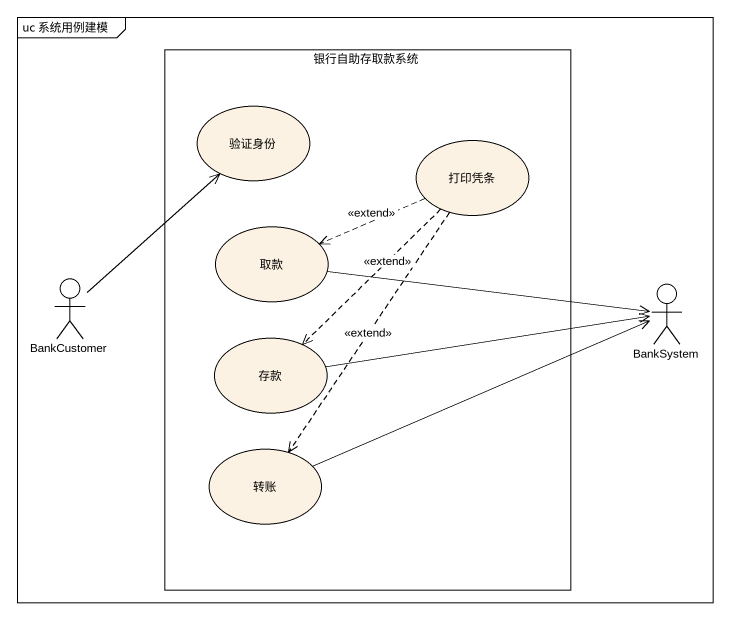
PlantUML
@startuml
mainframe uc 系统用例建模
rectangle 银行自助存取款系统 {
  usecase 验证身份
  usecase 打印凭条
  usecase 取款
  usecase 存款
  usecase 转账
}
actor BankCustomer
actor BankSystem
打印凭条 .left.> 取款 : <<extend>>
打印凭条 ..> 存款 : <<extend>>
打印凭条 ..> 转账 : <<extend>>
取款 -right-> BankSystem
BankCustomer -up-> 验证身份
存款 -right-> BankSystem
转账 -right-> BankSystem
@enduml
